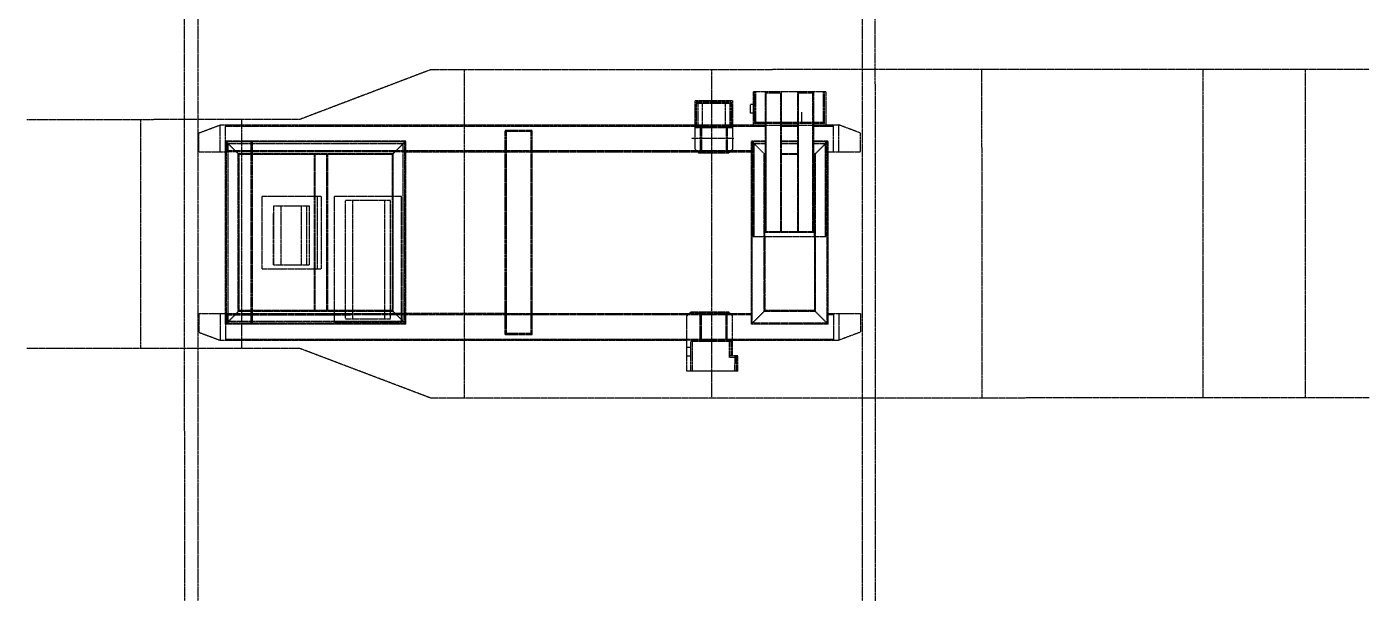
# Model space of a CAD drawing. Header units: millimetres. Extents: x -955179 to -912907, y 62798 to 154298.
# Drawn here: x -952313 to -947322, y 138217 to 140321 of the extents above; entities that cross this region are included whole.
import ezdxf

# ---------------------------------------------------------------- set-up
doc = ezdxf.new("R2010")
doc.units = ezdxf.units.MM
doc.header["$MEASUREMENT"] = 0
doc.linetypes.add('HIDDEN', pattern=[0.375, 0.25, -0.125])
doc.layers.add('CV', color=251, linetype='HIDDEN')

# ---------------------------------------------------------------- blocks, each defined once
blk = doc.blocks.new('TK FRAME')
at = {"layer": 'CV', "linetype": 'HIDDEN'}
for p, q in [((263765.8, -240393), (263765.8, -241613)), ((264686, -240393), (264686, -241613)), ((265690.2, -240393), (265690.2, -241613)), ((266512.7, -240393), (266512.7, -241613)), ((266892.7, -240393), (266892.7, -241613)), ((262562.9, -240578.2), (262562.9, -241427.9)), ((262937.7, -240578.2), (262937.7, -241427.9))]:
    blk.add_line(p, q, dxfattribs=at)
for points in [[(267130.7, -240393), (263641.8, -240393), (263153.4, -240578.2), (262140.2, -240578.2)], [(267130.7, -241613), (263641.8, -241613), (263153.4, -241427.9), (262140.2, -241427.9)]]:
    blk.add_lwpolyline(points, dxfattribs=at)
blk = doc.blocks.new('TK출하')
at = {"layer": 'CV'}
for p, q in [((-855451.7, 132705.7, 347), (-855448.7, 112084.4, 918.4)), ((-855401.6, 132705.7, 355.7), (-855398.7, 112028.9, 916.4)), ((-852931.7, 132705.7, 483.9), (-852928.7, 112029.5, 841.9)), ((-852880.3, 112084.4, 836.6), (-852882.2, 132705.7, 492.5)), ((-853552.7, 130264.7, 497.4), (-853552.7, 130165.5, 497.4)), ((-853552.7, 130264.7, 497.4), (-853552.7, 130165.5, 497.4)), ((-853412.7, 130264.7, 497.4), (-853552.7, 130264.7, 497.4)), ((-853412.7, 130264.7, 497.4), (-853552.7, 130264.7, 497.4)), ((-853547.7, 130259.7, 497.4), (-853547.7, 130164.7, 497.4)), ((-853547.7, 130259.7, 497.4), (-853547.7, 130164.7, 497.4)), ((-853417.7, 130259.7, 497.4), (-853547.7, 130259.7, 497.4)), ((-853417.7, 130259.7, 497.4), (-853547.7, 130259.7, 497.4)), ((-853417.7, 130259.7, 497.4), (-853417.7, 130164.7, 497.4)), ((-853417.7, 130259.7, 497.4), (-853417.7, 130164.7, 497.4)), ((-853412.7, 130264.7, 497.4), (-853412.7, 130165.5, 497.4)), ((-853412.7, 130264.7, 497.4), (-853412.7, 130165.5, 497.4)), ((-853335.7, 130298.2, 497.4), (-853335.7, 130251.2, 497.4)), ((-853335.7, 130298.2, 497.4), (-853335.7, 130251.2, 497.4)), ((-853065.7, 130298.2, 497.4), (-853335.7, 130298.2, 497.4)), ((-853065.7, 130298.2, 497.4), (-853335.7, 130298.2, 497.4)), ((-853330.7, 130180.7, 497.4), (-853330.7, 130298.2, 497.4)), ((-853330.7, 130180.7, 497.4), (-853330.7, 130298.2, 497.4)), ((-853326.2, 130185.2, 497.4), (-853326.2, 130298.2, 497.4)), ((-853326.2, 130185.2, 497.4), (-853326.2, 130298.2, 497.4)), ((-853290.7, 130173.2, 497.4), (-853290.7, 130298.2, 497.4)), ((-853290.7, 130173.2, 497.4), (-853290.7, 130298.2, 497.4)), ((-853230.7, 130293.7, 497.4), (-853290.7, 130293.7, 497.4)), ((-853230.7, 130293.7, 497.4), (-853290.7, 130293.7, 497.4)), ((-853287.5, 129778.9, 497.4), (-853287.5, 130293.7, 497.4)), ((-853287.5, 129778.9, 497.4), (-853287.5, 130293.7, 497.4)), ((-853233.9, 129778.9, 497.4), (-853233.9, 130293.7, 497.4)), ((-853233.9, 129778.9, 497.4), (-853233.9, 130293.7, 497.4)), ((-853230.7, 130173.2, 497.4), (-853230.7, 130298.2, 497.4)), ((-853230.7, 130173.2, 497.4), (-853230.7, 130298.2, 497.4)), ((-853170.7, 130173.2, 497.4), (-853170.7, 130298.2, 497.4)), ((-853170.7, 130173.2, 497.4), (-853170.7, 130298.2, 497.4)), ((-853110.7, 130293.7, 497.4), (-853170.7, 130293.7, 497.4)), ((-853110.7, 130293.7, 497.4), (-853170.7, 130293.7, 497.4)), ((-853167.5, 129778.9, 497.4), (-853167.5, 130293.7, 497.4)), ((-853167.5, 129778.9, 497.4), (-853167.5, 130293.7, 497.4)), ((-853113.9, 129778.9, 497.4), (-853113.9, 130293.7, 497.4)), ((-853113.9, 129778.9, 497.4), (-853113.9, 130293.7, 497.4)), ((-853110.7, 130175.7, 497.4), (-853110.7, 130298.2, 497.4)), ((-853110.7, 130175.7, 497.4), (-853110.7, 130298.2, 497.4)), ((-853075.2, 130185.2, 497.4), (-853075.2, 130298.2, 497.4)), ((-853075.2, 130185.2, 497.4), (-853075.2, 130298.2, 497.4)), ((-853070.7, 130180.7, 497.4), (-853070.7, 130298.2, 497.4)), ((-853070.7, 130180.7, 497.4), (-853070.7, 130298.2, 497.4)), ((-853065.7, 130298.2, 497.4), (-853065.7, 130173.2, 497.4)), ((-853065.7, 130298.2, 497.4), (-853065.7, 130173.2, 497.4)), ((-853417.7, 130255.2, 497.4), (-853547.7, 130255.2, 497.4)), ((-853417.7, 130255.2, 497.4), (-853547.7, 130255.2, 497.4)), ((-853542.2, 130255.2, 497.4), (-853542.2, 130164.7, 497.4)), ((-853542.2, 130255.2, 497.4), (-853542.2, 130164.7, 497.4)), ((-853525.7, 130255.2, 497.4), (-853525.7, 130164.7, 497.4)), ((-853525.7, 130255.2, 497.4), (-853525.7, 130164.7, 497.4)), ((-853439.7, 130255.2, 497.4), (-853439.7, 130164.7, 497.4)), ((-853439.7, 130255.2, 497.4), (-853439.7, 130164.7, 497.4)), ((-853423.2, 130255.2, 497.4), (-853423.2, 130164.7, 497.4)), ((-853423.2, 130255.2, 497.4), (-853423.2, 130164.7, 497.4)), ((-853345.7, 130219.2, 497.4), (-853345.7, 130251.2, 497.4)), ((-853330.7, 130251.2, 497.4), (-853345.7, 130251.2, 497.4)), ((-853330.7, 130219.2, 497.4), (-853345.7, 130219.2, 497.4)), ((-853335.7, 130251.2, 497.4), (-853335.7, 130219.2, 497.4)), ((-853335.7, 130219.2, 497.4), (-853335.7, 130173.2, 497.4)), ((-853335.7, 130219.2, 497.4), (-853335.7, 130173.2, 497.4)), ((-853155.2, 130185.2, 497.4), (-853155.2, 130223.2, 497.4)), ((-855397.7, 130145.7, 497.4), (-855317.7, 130175.7, 497.4)), ((-855397.7, 130145.7, 497.4), (-855317.7, 130175.7, 497.4)), ((-855317.7, 130175.7, 497.4), (-853290.7, 130175.7, 497.4)), ((-855317.7, 130175.7, 497.4), (-853290.7, 130175.7, 497.4)), ((-855317.7, 130175.7, 497.4), (-853290.7, 130175.7, 497.4)), ((-855317.7, 130075.7, 497.4), (-855317.7, 130175.7, 497.4)), ((-855317.7, 130075.7, 497.4), (-855317.7, 130175.7, 497.4)), ((-855297.7, 130075.7, 497.4), (-855297.7, 130175.7, 497.4)), ((-855297.7, 130075.7, 497.4), (-855297.7, 130175.7, 497.4)), ((-855297.7, 130171.2, 497.4), (-853290.7, 130171.2, 497.4)), ((-855297.7, 130171.2, 497.4), (-853290.7, 130171.2, 497.4)), ((-855003.3, 130175.7, 497.4), (-854848.1, 130175.7, 497.4)), ((-855003.3, 130175.7, 497.4), (-854848.1, 130175.7, 497.4)), ((-853552.7, 130165.5, 506.9), (-853552.7, 130085.7, 506.9)), ((-853552.7, 130165.5, 506.9), (-853552.7, 130085.7, 506.9)), ((-853412.7, 130164.7, 506.9), (-853552.7, 130164.7, 506.9)), ((-853412.7, 130164.7, 506.9), (-853552.7, 130164.7, 506.9)), ((-853532.7, 130175.7, 497.4), (-853532.7, 130075.7, 497.4)), ((-853532.7, 130175.7, 497.4), (-853532.7, 130075.7, 497.4)), ((-853528.2, 130175.7, 497.4), (-853528.2, 130075.7, 497.4)), ((-853528.2, 130175.7, 497.4), (-853528.2, 130075.7, 497.4)), ((-853437.2, 130175.7, 497.4), (-853437.2, 130075.7, 497.4)), ((-853437.2, 130175.7, 497.4), (-853437.2, 130075.7, 497.4)), ((-853432.7, 130175.7, 497.4), (-853432.7, 130075.7, 497.4)), ((-853432.7, 130175.7, 497.4), (-853432.7, 130075.7, 497.4)), ((-853412.7, 130165.5, 506.9), (-853412.7, 130085.7, 506.9)), ((-853412.7, 130165.5, 506.9), (-853412.7, 130085.7, 506.9)), ((-853065.7, 130173.2, 497.4), (-853335.7, 130173.2, 497.4)), ((-853065.7, 130173.2, 497.4), (-853335.7, 130173.2, 497.4)), ((-853070.7, 130185.2, 497.4), (-853330.7, 130185.2, 497.4)), ((-853070.7, 130185.2, 497.4), (-853330.7, 130185.2, 497.4)), ((-853070.7, 130180.7, 497.4), (-853330.7, 130180.7, 497.4)), ((-853070.7, 130180.7, 497.4), (-853330.7, 130180.7, 497.4)), ((-853290.7, 129775.7, 497.4), (-853290.7, 130173.2, 497.4)), ((-853290.7, 129775.7, 497.4), (-853290.7, 130173.2, 497.4)), ((-853230.7, 130175.7, 497.4), (-853170.7, 130175.7, 497.4)), ((-853230.7, 130175.7, 497.4), (-853170.7, 130175.7, 497.4)), ((-853230.7, 129778.9, 497.4), (-853230.7, 130173.2, 497.4)), ((-853230.7, 129778.9, 497.4), (-853230.7, 130173.2, 497.4)), ((-853230.7, 130171.2, 497.4), (-853170.7, 130171.2, 497.4)), ((-853230.7, 130171.2, 497.4), (-853170.7, 130171.2, 497.4)), ((-853170.7, 129775.7, 497.4), (-853170.7, 130173.2, 497.4)), ((-853170.7, 129775.7, 497.4), (-853170.7, 130173.2, 497.4)), ((-853110.7, 130175.7, 497.4), (-853017.7, 130175.7, 497.4)), ((-853110.7, 130175.7, 497.4), (-853017.7, 130175.7, 497.4)), ((-853110.7, 129775.7, 497.4), (-853110.7, 130173.2, 497.4)), ((-853110.7, 129775.7, 497.4), (-853110.7, 130173.2, 497.4)), ((-853110.7, 130171.2, 497.4), (-853037.7, 130171.2, 497.4)), ((-853110.7, 130171.2, 497.4), (-853037.7, 130171.2, 497.4)), ((-853037.7, 130075.7, 497.4), (-853037.7, 130175.7, 497.4)), ((-853037.7, 130075.7, 497.4), (-853037.7, 130175.7, 497.4)), ((-852937.7, 130145.7, 497.4), (-853017.7, 130175.7, 497.4)), ((-852937.7, 130145.7, 497.4), (-853017.7, 130175.7, 497.4)), ((-853017.7, 130075.7, 497.4), (-853017.7, 130175.7, 497.4)), ((-853017.7, 130075.7, 497.4), (-853017.7, 130175.7, 497.4)), ((-855397.7, 130075.7, 497.4), (-855397.7, 130145.7, 497.4)), ((-855397.7, 130075.7, 497.4), (-855397.7, 130145.7, 497.4)), ((-855297.7, 129435.7, 497.4), (-855297.7, 130115.7, 497.4)), ((-855297.7, 129435.7, 497.4), (-855297.7, 130115.7, 497.4)), ((-854627.7, 130115.7, 497.4), (-855297.7, 130115.7, 497.4)), ((-854627.7, 130115.7, 497.4), (-855297.7, 130115.7, 497.4)), ((-855297.7, 130075.7, 497.4), (-855297.7, 130115.7, 497.4)), ((-855297.7, 130075.7, 497.4), (-855297.7, 130115.7, 497.4)), ((-855247.7, 130065.7, 497.4), (-855297.7, 130115.7, 497.4)), ((-855247.7, 130065.7, 497.4), (-855297.7, 130115.7, 497.4)), ((-855294.5, 129438.9, 497.4), (-855294.5, 130112.5, 497.4)), ((-855294.5, 129438.9, 497.4), (-855294.5, 130112.5, 497.4)), ((-854630.9, 130112.5, 497.4), (-855294.5, 130112.5, 497.4)), ((-854630.9, 130112.5, 497.4), (-855294.5, 130112.5, 497.4)), ((-855293.2, 130075.7, 497.4), (-855293.2, 130115.7, 497.4)), ((-855293.2, 130075.7, 497.4), (-855293.2, 130115.7, 497.4)), ((-855202.2, 129435.7, 497.4), (-855202.2, 130115.7, 497.4)), ((-855202.2, 130115.7, 497.4), (-855202.2, 130075.7, 497.4)), ((-855202.2, 130115.7, 497.4), (-855202.2, 130075.7, 497.4)), ((-855197.7, 129435.7, 497.4), (-855197.7, 130115.7, 497.4)), ((-855197.7, 129435.7, 497.4), (-855197.7, 130115.7, 497.4)), ((-854677.7, 130065.7, 497.4), (-854627.7, 130115.7, 497.4)), ((-854677.7, 130065.7, 497.4), (-854627.7, 130115.7, 497.4)), ((-854630.9, 129438.9, 497.4), (-854630.9, 130112.5, 497.4)), ((-854630.9, 129438.9, 497.4), (-854630.9, 130112.5, 497.4)), ((-854627.7, 129435.7, 497.4), (-854627.7, 130115.7, 497.4)), ((-854627.7, 129435.7, 497.4), (-854627.7, 130115.7, 497.4)), ((-854257.7, 129396.2, 497.4), (-854257.7, 130155.2, 497.4)), ((-854257.7, 129396.2, 497.4), (-854257.7, 130155.2, 497.4)), ((-854157.7, 130155.2, 497.4), (-854257.7, 130155.2, 497.4)), ((-854157.7, 130155.2, 497.4), (-854257.7, 130155.2, 497.4)), ((-854157.7, 130150.7, 497.4), (-854257.7, 130150.7, 497.4)), ((-854157.7, 130150.7, 497.4), (-854257.7, 130150.7, 497.4)), ((-854253.2, 129400.7, 497.4), (-854253.2, 130150.7, 497.4)), ((-854253.2, 129400.7, 497.4), (-854253.2, 130150.7, 497.4)), ((-854162.2, 129400.7, 497.4), (-854162.2, 130150.7, 497.4)), ((-854162.2, 129400.7, 497.4), (-854162.2, 130150.7, 497.4)), ((-854157.7, 129396.2, 497.4), (-854157.7, 130155.2, 497.4)), ((-854157.7, 129396.2, 497.4), (-854157.7, 130155.2, 497.4)), ((-853408.2, 130125.7, 497.4), (-853565, 130125.7, 497.4)), ((-853342.7, 129435.7, 497.4), (-853342.7, 130115.7, 497.4)), ((-853342.7, 129435.7, 497.4), (-853342.7, 130115.7, 497.4)), ((-853292.7, 130065.7, 497.4), (-853342.7, 130115.7, 497.4)), ((-853292.7, 130065.7, 497.4), (-853342.7, 130115.7, 497.4)), ((-853290.7, 130115.7, 497.4), (-853342.7, 130115.7, 497.4)), ((-853290.7, 130115.7, 497.4), (-853342.7, 130115.7, 497.4)), ((-853339.5, 129438.9, 497.4), (-853339.5, 130112.5, 497.4)), ((-853339.5, 129438.9, 497.4), (-853339.5, 130112.5, 497.4)), ((-853290.7, 130112.5, 497.4), (-853339.5, 130112.5, 497.4)), ((-853290.7, 130112.5, 497.4), (-853339.5, 130112.5, 497.4)), ((-853335.7, 129760.7, 497.4), (-853335.7, 130115.7, 497.4)), ((-853335.7, 129760.7, 497.4), (-853335.7, 130115.7, 497.4)), ((-853170.7, 130115.7, 497.4), (-853230.7, 130115.7, 497.4)), ((-853170.7, 130115.7, 497.4), (-853230.7, 130115.7, 497.4)), ((-853170.7, 130112.5, 497.4), (-853230.7, 130112.5, 497.4)), ((-853170.7, 130112.5, 497.4), (-853230.7, 130112.5, 497.4)), ((-853110.7, 129775.7, 497.4), (-853110.7, 130115.7, 497.4)), ((-853110.7, 129775.7, 497.4), (-853110.7, 130115.7, 497.4)), ((-853057.7, 130115.7, 497.4), (-853110.7, 130115.7, 497.4)), ((-853057.7, 130115.7, 497.4), (-853110.7, 130115.7, 497.4)), ((-853060.9, 130112.5, 497.4), (-853110.7, 130112.5, 497.4)), ((-853060.9, 130112.5, 497.4), (-853110.7, 130112.5, 497.4)), ((-853107.7, 130065.7, 497.4), (-853057.7, 130115.7, 497.4)), ((-853107.7, 130065.7, 497.4), (-853057.7, 130115.7, 497.4)), ((-853065.7, 129760.7, 497.4), (-853065.7, 130115.7, 497.4)), ((-853065.7, 129760.7, 497.4), (-853065.7, 130115.7, 497.4)), ((-853060.9, 129438.9, 497.4), (-853060.9, 130112.5, 497.4)), ((-853060.9, 129438.9, 497.4), (-853060.9, 130112.5, 497.4)), ((-853057.7, 129435.7, 497.4), (-853057.7, 130115.7, 497.4)), ((-853057.7, 129435.7, 497.4), (-853057.7, 130115.7, 497.4)), ((-852937.7, 130075.7, 497.4), (-852937.7, 130145.7, 497.4)), ((-852937.7, 130075.7, 497.4), (-852937.7, 130145.7, 497.4)), ((-855396.3, 130075.7, 497.4), (-855297.7, 130075.7, 497.4)), ((-855396.3, 130075.7, 497.4), (-855297.7, 130075.7, 497.4)), ((-855297.7, 130080.2, 497.4), (-853342.7, 130080.2, 497.4)), ((-855197.7, 130075.7, 497.4), (-855297.7, 130075.7, 497.4)), ((-855197.7, 130075.7, 497.4), (-855297.7, 130075.7, 497.4)), ((-855287.7, 129445.7, 497.4), (-855287.7, 130105.7, 497.4)), ((-855287.7, 129445.7, 497.4), (-855287.7, 130105.7, 497.4)), ((-854637.7, 130105.7, 497.4), (-855287.7, 130105.7, 497.4)), ((-854637.7, 130105.7, 497.4), (-855287.7, 130105.7, 497.4)), ((-855250.9, 129482.5, 497.4), (-855250.9, 130068.9, 497.4)), ((-855250.9, 129482.5, 497.4), (-855250.9, 130068.9, 497.4)), ((-854674.5, 130068.9, 497.4), (-855250.9, 130068.9, 497.4)), ((-854674.5, 130068.9, 497.4), (-855250.9, 130068.9, 497.4)), ((-855247.7, 129485.7, 497.4), (-855247.7, 130065.7, 497.4)), ((-855247.7, 129485.7, 497.4), (-855247.7, 130065.7, 497.4)), ((-854677.7, 130065.7, 497.4), (-855247.7, 130065.7, 497.4)), ((-854677.7, 130065.7, 497.4), (-855247.7, 130065.7, 497.4)), ((-854627.7, 130075.7, 497.4), (-855197.7, 130075.7, 497.4)), ((-854967.7, 129485.7, 497.4), (-854967.7, 130065.7, 497.4)), ((-854967.7, 129485.7, 497.4), (-854967.7, 130065.7, 497.4)), ((-854964.5, 129485.7, 497.4), (-854964.5, 130065.7, 497.4)), ((-854964.5, 129485.7, 497.4), (-854964.5, 130065.7, 497.4)), ((-854920.9, 129485.7, 497.4), (-854920.9, 130065.7, 497.4)), ((-854920.9, 129485.7, 497.4), (-854920.9, 130065.7, 497.4)), ((-854917.7, 129485.7, 497.4), (-854917.7, 130065.7, 497.4)), ((-854917.7, 129485.7, 497.4), (-854917.7, 130065.7, 497.4)), ((-854677.7, 129485.7, 497.4), (-854677.7, 130065.7, 497.4)), ((-854677.7, 129485.7, 497.4), (-854677.7, 130065.7, 497.4)), ((-854674.5, 129482.5, 497.4), (-854674.5, 130068.9, 497.4)), ((-854674.5, 129482.5, 497.4), (-854674.5, 130068.9, 497.4)), ((-854637.7, 129445.7, 497.4), (-854637.7, 130105.7, 497.4)), ((-854637.7, 129445.7, 497.4), (-854637.7, 130105.7, 497.4)), ((-854627.7, 130075.7, 497.4), (-854257.7, 130075.7, 497.4)), ((-854627.7, 130075.7, 497.4), (-854257.7, 130075.7, 497.4)), ((-854257.7, 130075.7, 497.4), (-854157.7, 130075.7, 497.4)), ((-854257.7, 130075.7, 497.4), (-854157.7, 130075.7, 497.4)), ((-854157.7, 130075.7, 497.4), (-853542.7, 130075.7, 497.4)), ((-854157.7, 130075.7, 497.4), (-853542.7, 130075.7, 497.4)), ((-853552.7, 130085.7, 506.9), (-853537.7, 130070.7, 506.9)), ((-853552.7, 130085.7, 506.9), (-853537.7, 130070.7, 506.9)), ((-853422.7, 130075.7, 497.4), (-853542.7, 130075.7, 497.4)), ((-853422.7, 130075.7, 497.4), (-853542.7, 130075.7, 497.4)), ((-853427.7, 130070.7, 506.9), (-853537.7, 130070.7, 506.9)), ((-853427.7, 130070.7, 506.9), (-853537.7, 130070.7, 506.9)), ((-853412.7, 130085.7, 506.9), (-853427.7, 130070.7, 506.9)), ((-853412.7, 130085.7, 506.9), (-853427.7, 130070.7, 506.9)), ((-853422.7, 130075.7, 497.4), (-853342.7, 130075.7, 497.4)), ((-853422.7, 130075.7, 497.4), (-853342.7, 130075.7, 497.4)), ((-853332.7, 129760.7, 497.4), (-853332.7, 130105.7, 497.4)), ((-853332.7, 129760.7, 497.4), (-853332.7, 130105.7, 497.4)), ((-853290.7, 130105.7, 497.4), (-853332.7, 130105.7, 497.4)), ((-853290.7, 130105.7, 497.4), (-853332.7, 130105.7, 497.4)), ((-853295.9, 129482.5, 497.4), (-853295.9, 130068.9, 497.4)), ((-853295.9, 129482.5, 497.4), (-853295.9, 130068.9, 497.4)), ((-853290.7, 130068.9, 497.4), (-853295.9, 130068.9, 497.4)), ((-853290.7, 130068.9, 497.4), (-853295.9, 130068.9, 497.4)), ((-853292.7, 129760.7, 497.4), (-853292.7, 130065.7, 497.4)), ((-853292.7, 129760.7, 497.4), (-853292.7, 130065.7, 497.4)), ((-853290.7, 130065.7, 497.4), (-853292.7, 130065.7, 497.4)), ((-853290.7, 130065.7, 497.4), (-853292.7, 130065.7, 497.4)), ((-853170.7, 130105.7, 497.4), (-853230.7, 130105.7, 497.4)), ((-853170.7, 130105.7, 497.4), (-853230.7, 130105.7, 497.4)), ((-853170.7, 130068.9, 497.4), (-853230.7, 130068.9, 497.4)), ((-853170.7, 130068.9, 497.4), (-853230.7, 130068.9, 497.4)), ((-853170.7, 130065.7, 497.4), (-853230.7, 130065.7, 497.4)), ((-853170.7, 130065.7, 497.4), (-853230.7, 130065.7, 497.4)), ((-853067.7, 130105.7, 497.4), (-853110.7, 130105.7, 497.4)), ((-853067.7, 130105.7, 497.4), (-853110.7, 130105.7, 497.4)), ((-853104.5, 130068.9, 497.4), (-853110.7, 130068.9, 497.4)), ((-853104.5, 130068.9, 497.4), (-853110.7, 130068.9, 497.4)), ((-853107.7, 130065.7, 497.4), (-853110.7, 130065.7, 497.4)), ((-853107.7, 130065.7, 497.4), (-853110.7, 130065.7, 497.4)), ((-853107.7, 129760.7, 497.4), (-853107.7, 130065.7, 497.4)), ((-853107.7, 129760.7, 497.4), (-853107.7, 130065.7, 497.4)), ((-853104.5, 129482.5, 497.4), (-853104.5, 130068.9, 497.4)), ((-853104.5, 129482.5, 497.4), (-853104.5, 130068.9, 497.4)), ((-853067.7, 129760.7, 497.4), (-853067.7, 130105.7, 497.4)), ((-853067.7, 129760.7, 497.4), (-853067.7, 130105.7, 497.4)), ((-853057.7, 130075.7, 497.4), (-852937.7, 130075.7, 497.4)), ((-853057.7, 130075.7, 497.4), (-852937.7, 130075.7, 497.4)), ((-855162.7, 129910.7, 497.4), (-855162.7, 129640.7, 497.4)), ((-855162.7, 129910.7, 497.4), (-855162.7, 129640.7, 497.4)), ((-855162.7, 129910.7, 497.4), (-854942.7, 129910.7, 497.4)), ((-855162.7, 129910.7, 497.4), (-854942.7, 129910.7, 497.4)), ((-854957.7, 129910.7, 497.4), (-854957.7, 129640.7, 497.4)), ((-854942.7, 129910.7, 497.4), (-854942.7, 129640.7, 497.4)), ((-854893, 129445.7, 506.9), (-854893, 129910.7, 506.9)), ((-854893, 129445.7, 506.9), (-854893, 129910.7, 506.9)), ((-854893, 129910.7, 497.4), (-854643.2, 129910.7, 497.4)), ((-854893, 129910.7, 497.4), (-854643.2, 129910.7, 497.4)), ((-854643.2, 129445.7, 497.4), (-854643.2, 129910.7, 497.4)), ((-854643.2, 129445.7, 497.4), (-854643.2, 129910.7, 497.4)), ((-855120.2, 129875.7, 497.4), (-855120.2, 129655.7, 497.4)), ((-855120.2, 129875.7, 497.4), (-855120.2, 129655.7, 497.4)), ((-855120.2, 129875.7, 497.4), (-854985.2, 129875.7, 497.4)), ((-855120.2, 129875.7, 497.4), (-854985.2, 129875.7, 497.4)), ((-855090.7, 129655.7, 497.4), (-855090.7, 129875.7, 497.4)), ((-855090.7, 129655.7, 497.4), (-855090.7, 129875.7, 497.4)), ((-855015.2, 129655.7, 497.4), (-855015.2, 129875.7, 497.4)), ((-854995.2, 129655.7, 497.4), (-854995.2, 129875.7, 497.4)), ((-854995.2, 129655.7, 497.4), (-854995.2, 129875.7, 497.4)), ((-854985.2, 129655.7, 497.4), (-854985.2, 129875.7, 497.4)), ((-854985.2, 129655.7, 497.4), (-854985.2, 129875.7, 497.4)), ((-854851.5, 129455.7, 497.4), (-854851.5, 129895.7, 497.4)), ((-854851.5, 129455.7, 497.4), (-854851.5, 129895.7, 497.4)), ((-854851.5, 129895.7, 497.4), (-854684.5, 129895.7, 497.4)), ((-854851.5, 129895.7, 497.4), (-854684.5, 129895.7, 497.4)), ((-854825.1, 129455.7, 497.4), (-854825.1, 129895.7, 497.4)), ((-854825.1, 129455.7, 497.4), (-854825.1, 129895.7, 497.4)), ((-854706.2, 129455.7, 497.4), (-854706.2, 129895.7, 497.4)), ((-854684.5, 129455.7, 497.4), (-854684.5, 129895.7, 497.4)), ((-854684.5, 129455.7, 497.4), (-854684.5, 129895.7, 497.4)), ((-855120.2, 129655.7, 497.4), (-855120.2, 129846.5, 497.4)), ((-853335.7, 129760.7, 497.4), (-853065.7, 129760.7, 497.4)), ((-853335.7, 129760.7, 497.4), (-853065.7, 129760.7, 497.4)), ((-853292.7, 129760.7, 497.4), (-853292.7, 129485.7, 497.4)), ((-853292.7, 129760.7, 497.4), (-853292.7, 129485.7, 497.4)), ((-853110.7, 129778.9, 497.4), (-853290.7, 129778.9, 497.4)), ((-853110.7, 129778.9, 497.4), (-853290.7, 129778.9, 497.4)), ((-853110.7, 129775.7, 497.4), (-853290.7, 129775.7, 497.4)), ((-853110.7, 129775.7, 497.4), (-853290.7, 129775.7, 497.4)), ((-853230.7, 129778.9, 497.4), (-853230.7, 129775.7, 497.4)), ((-853230.7, 129778.9, 497.4), (-853230.7, 129775.7, 497.4)), ((-853107.7, 129760.7, 497.4), (-853107.7, 129485.7, 497.4)), ((-853107.7, 129760.7, 497.4), (-853107.7, 129485.7, 497.4)), ((-855162.7, 129640.7, 497.4), (-854942.7, 129640.7, 497.4)), ((-855162.7, 129640.7, 497.4), (-854942.7, 129640.7, 497.4)), ((-855120.2, 129655.7, 497.4), (-854985.2, 129655.7, 497.4)), ((-855397.7, 129475.7, 497.4), (-855397.7, 129405.7, 497.4)), ((-855397.7, 129475.7, 497.4), (-855397.7, 129405.7, 497.4)), ((-855397.7, 129475.7, 497.4), (-855297.7, 129475.7, 497.4)), ((-855397.7, 129475.7, 497.4), (-855297.7, 129475.7, 497.4)), ((-855317.7, 129475.7, 497.4), (-855317.7, 129375.7, 497.4)), ((-855317.7, 129475.7, 497.4), (-855317.7, 129375.7, 497.4)), ((-855297.7, 129435.7, 497.4), (-855247.7, 129485.7, 497.4)), ((-855297.7, 129435.7, 497.4), (-855247.7, 129485.7, 497.4)), ((-855297.7, 129475.7, 497.4), (-854627.7, 129475.7, 497.4)), ((-855297.7, 129475.7, 497.4), (-855297.7, 129375.7, 497.4)), ((-855297.7, 129475.7, 497.4), (-855297.7, 129375.7, 497.4)), ((-855297.7, 129475.7, 497.4), (-855297.7, 129435.7, 497.4)), ((-855297.7, 129475.7, 497.4), (-855297.7, 129435.7, 497.4)), ((-855297.7, 129470.7, 497.4), (-853342.7, 129471.2, 497.4)), ((-855293.2, 129475.7, 497.4), (-855293.2, 129435.7, 497.4)), ((-855293.2, 129475.7, 497.4), (-855293.2, 129435.7, 497.4)), ((-854674.5, 129482.5, 497.4), (-855250.9, 129482.5, 497.4)), ((-854674.5, 129482.5, 497.4), (-855250.9, 129482.5, 497.4)), ((-854677.7, 129485.7, 497.4), (-855247.7, 129485.7, 497.4)), ((-854677.7, 129485.7, 497.4), (-855247.7, 129485.7, 497.4)), ((-855202.2, 129475.7, 497.4), (-855202.2, 129435.7, 497.4)), ((-855202.2, 129475.7, 497.4), (-855202.2, 129435.7, 497.4)), ((-854890, 129475.7, 497.4), (-854856, 129475.7, 497.4)), ((-854890, 129475.7, 497.4), (-854856, 129475.7, 497.4)), ((-854779.1, 129475.7, 497.4), (-854757.4, 129475.7, 497.4)), ((-854779.1, 129475.7, 497.4), (-854757.4, 129475.7, 497.4)), ((-854777.3, 129475.7, 497.4), (-854759.2, 129475.7, 497.4)), ((-854777.3, 129475.7, 497.4), (-854759.2, 129475.7, 497.4)), ((-854646.2, 129475.7, 497.4), (-854680.2, 129475.7, 497.4)), ((-854646.2, 129475.7, 497.4), (-854680.2, 129475.7, 497.4)), ((-854627.7, 129435.7, 497.4), (-854677.7, 129485.7, 497.4)), ((-854627.7, 129435.7, 497.4), (-854677.7, 129485.7, 497.4)), ((-854257.7, 129475.7, 497.4), (-854627.7, 129475.7, 497.4)), ((-854257.7, 129475.7, 497.4), (-854627.7, 129475.7, 497.4)), ((-854257.7, 129475.7, 497.4), (-854157.7, 129475.7, 497.4)), ((-854257.7, 129475.7, 497.4), (-854157.7, 129475.7, 497.4)), ((-854157.7, 129475.7, 497.4), (-853573.2, 129475.7, 497.4)), ((-853583.2, 129465.7, 487.9), (-853568.2, 129480.7, 487.9)), ((-853583.2, 129378.2, 487.9), (-853583.2, 129465.7, 487.9)), ((-853422.7, 129475.7, 497.4), (-853573.2, 129475.7, 497.4)), ((-853427.7, 129480.7, 506.9), (-853568.2, 129480.7, 487.9)), ((-853532.7, 129375.7, 497.4), (-853532.7, 129475.7, 497.4)), ((-853528.2, 129375.7, 497.4), (-853528.2, 129475.7, 497.4)), ((-853437.2, 129375.7, 497.4), (-853437.2, 129475.7, 497.4)), ((-853432.7, 129375.7, 497.4), (-853432.7, 129475.7, 497.4)), ((-853412.7, 129465.7, 506.9), (-853427.7, 129480.7, 506.9)), ((-853422.7, 129475.7, 497.4), (-853342.7, 129475.7, 497.4)), ((-853422.7, 129475.7, 497.4), (-853342.7, 129475.7, 497.4)), ((-853412.7, 129371.7, 497.4), (-853412.7, 129465.7, 506.9)), ((-853342.7, 129435.7, 497.4), (-853292.7, 129485.7, 497.4)), ((-853342.7, 129435.7, 497.4), (-853292.7, 129485.7, 497.4)), ((-853104.5, 129482.5, 497.4), (-853295.9, 129482.5, 497.4)), ((-853104.5, 129482.5, 497.4), (-853295.9, 129482.5, 497.4)), ((-853107.7, 129485.7, 497.4), (-853292.7, 129485.7, 497.4)), ((-853107.7, 129485.7, 497.4), (-853292.7, 129485.7, 497.4)), ((-853057.7, 129435.7, 497.4), (-853107.7, 129485.7, 497.4)), ((-853057.7, 129435.7, 497.4), (-853107.7, 129485.7, 497.4)), ((-853057.7, 129475.7, 497.4), (-852937.7, 129475.7, 497.4)), ((-853057.7, 129475.7, 497.4), (-852937.7, 129475.7, 497.4)), ((-853057.7, 129471.2, 497.4), (-853037.7, 129471.2, 497.4)), ((-853057.7, 129471.2, 497.4), (-853037.7, 129471.2, 497.4)), ((-853037.7, 129475.7, 497.4), (-853037.7, 129375.7, 497.4)), ((-853037.7, 129475.7, 497.4), (-853037.7, 129375.7, 497.4)), ((-853017.7, 129475.7, 497.4), (-853017.7, 129375.7, 497.4)), ((-853017.7, 129475.7, 497.4), (-853017.7, 129375.7, 497.4)), ((-852937.7, 129475.7, 497.4), (-852937.7, 129405.7, 497.4)), ((-852937.7, 129475.7, 497.4), (-852937.7, 129405.7, 497.4)), ((-854627.7, 129435.7, 497.4), (-855297.7, 129435.7, 497.4)), ((-854627.7, 129435.7, 497.4), (-855297.7, 129435.7, 497.4)), ((-854630.9, 129438.9, 497.4), (-855294.5, 129438.9, 497.4)), ((-854630.9, 129438.9, 497.4), (-855294.5, 129438.9, 497.4)), ((-854637.7, 129445.7, 497.4), (-855287.7, 129445.7, 497.4)), ((-854637.7, 129445.7, 497.4), (-855287.7, 129445.7, 497.4)), ((-854893, 129445.7, 497.4), (-854643.2, 129445.7, 497.4)), ((-854893, 129445.7, 497.4), (-854643.2, 129445.7, 497.4)), ((-854851.5, 129455.7, 497.4), (-854684.5, 129455.7, 497.4)), ((-854851.5, 129455.7, 497.4), (-854684.5, 129455.7, 497.4)), ((-853230.7, 129435.7, 497.4), (-853342.7, 129435.7, 497.4)), ((-853230.7, 129435.7, 497.4), (-853342.7, 129435.7, 497.4)), ((-853230.7, 129438.9, 497.4), (-853339.5, 129438.9, 497.4)), ((-853230.7, 129438.9, 497.4), (-853339.5, 129438.9, 497.4)), ((-853170.7, 129438.9, 497.4), (-853230.7, 129438.9, 497.4)), ((-853170.7, 129438.9, 497.4), (-853230.7, 129438.9, 497.4)), ((-853170.7, 129435.7, 497.4), (-853230.7, 129435.7, 497.4)), ((-853170.7, 129435.7, 497.4), (-853230.7, 129435.7, 497.4)), ((-853060.9, 129438.9, 497.4), (-853170.7, 129438.9, 497.4)), ((-853060.9, 129438.9, 497.4), (-853170.7, 129438.9, 497.4)), ((-853057.7, 129435.7, 497.4), (-853170.7, 129435.7, 497.4)), ((-853057.7, 129435.7, 497.4), (-853170.7, 129435.7, 497.4)), ((-855397.7, 129405.7, 497.4), (-855317.7, 129375.7, 497.4)), ((-855397.7, 129405.7, 497.4), (-855317.7, 129375.7, 497.4)), ((-855317.7, 129375.7, 497.4), (-853583.2, 129375.7, 487.9)), ((-855317.7, 129375.7, 497.4), (-853583.2, 129375.7, 487.9)), ((-855297.7, 129380.2, 497.4), (-853037.7, 129380.2, 497.4)), ((-855297.7, 129380.2, 497.4), (-853037.7, 129380.2, 497.4)), ((-854157.7, 129400.7, 497.4), (-854257.7, 129400.7, 497.4)), ((-854157.7, 129400.7, 497.4), (-854257.7, 129400.7, 497.4)), ((-854157.7, 129396.2, 497.4), (-854257.7, 129396.2, 497.4)), ((-854157.7, 129396.2, 497.4), (-854257.7, 129396.2, 497.4)), ((-853583.2, 129260.7, 487.9), (-853583.2, 129386.7, 487.9)), ((-853412.7, 129375.7, 497.4), (-853583.2, 129375.7, 487.3)), ((-853568.3, 129260.7, 488.1), (-853568.2, 129371.7, 487.9)), ((-853412.7, 129371.7, 506.9), (-853568.2, 129371.7, 497.7)), ((-853562.3, 129260.7, 488.1), (-853562.2, 129371.7, 487.9)), ((-853423.7, 129311.7, 497.4), (-853423.7, 129371.7, 497.4)), ((-853417.7, 129317.7, 497.4), (-853417.7, 129371.7, 497.4)), ((-853412.7, 129375.7, 497.4), (-853017.7, 129375.7, 497.4)), ((-853412.7, 129375.7, 497.4), (-853017.7, 129375.7, 497.4)), ((-853412.7, 129317.7, 497.4), (-853412.7, 129371.7, 497.4)), ((-852937.7, 129405.7, 497.4), (-853017.7, 129375.7, 497.4)), ((-852937.7, 129405.7, 497.4), (-853017.7, 129375.7, 497.4)), ((-853582.7, 129350.2, 497.4), (-853568.2, 129350.2, 497.4)), ((-853582.7, 129318.2, 492.3), (-853582.7, 129350.2, 492.3)), ((-853582.7, 129318.2, 497.4), (-853568.2, 129318.2, 497.4)), ((-853568.2, 129316.7, 497.7), (-853568.2, 129350.2, 497.4)), ((-853417.7, 129317.7, 497.4), (-853423.7, 129317.7, 497.4)), ((-853417.7, 129311.7, 497.4), (-853423.7, 129311.7, 497.4)), ((-853392.7, 129317.7, 497.4), (-853417.7, 129317.7, 497.4)), ((-853403.7, 129311.7, 497.4), (-853417.7, 129311.7, 497.4)), ((-853403.8, 129260.7, 497.6), (-853403.7, 129317.7, 497.4)), ((-853397.8, 129260.7, 497.6), (-853397.7, 129317.7, 497.4)), ((-853392.7, 129260.7, 497.4), (-853392.7, 129317.7, 497.4)), ((-853392.7, 129260.7, 497.4), (-853583.2, 129260.7, 487.3)), ((-853397.8, 129260.7, 497.6), (-853568.3, 129260.7, 488.1))]:
    blk.add_line(p, q, dxfattribs=at)
at = {"layer": 'CV', "rotation": 0.0137552547841788}
blk.add_blockref('TK FRAME', (-1118234.6, 370710.4, 497.4), dxfattribs=at)

msp = doc.modelspace()

# ---------------------------------------------------------------- block references
at = {"layer": 'CV'}
msp.add_blockref('TK출하', (-96275.8, 9780.8, -202.6), dxfattribs=at)

doc.saveas('drawing.dxf')
